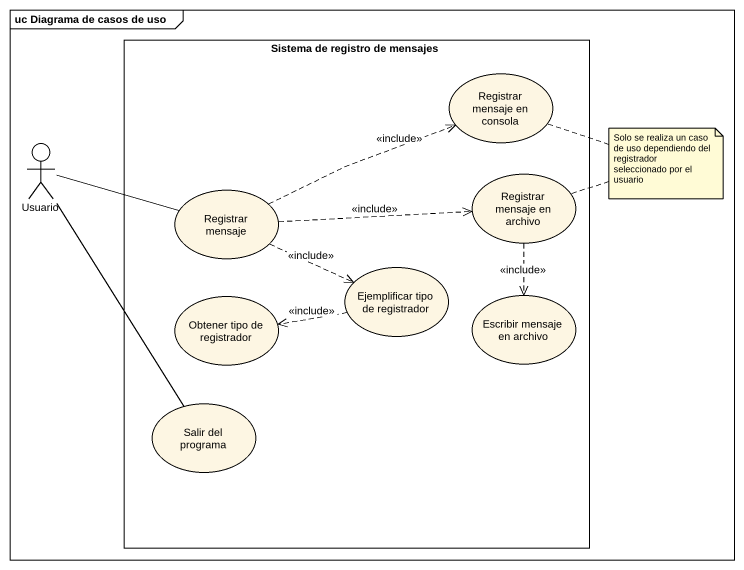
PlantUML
@startuml
mainframe uc Diagrama de casos de uso
rectangle "Sistema de registro de mensajes" as Sistema_de_registro_de {
  usecase "Registrar mensaje en consola" as Registrar_mensaje_en_consola
  usecase "Registrar mensaje en archivo" as Registrar_mensaje_en_archivo
  usecase "Registrar mensaje" as Registrar_mensaje
  usecase "Obtener tipo de registrador" as Obtener_tipo_de_registrador
  usecase "Ejemplificar tipo de registrador" as Ejemplificar_tipo_de
  usecase "Escribir mensaje en archivo" as Escribir_mensaje_en_archivo
  usecase "Salir del programa" as Salir_del_programa
}
actor Usuario
Usuario -right- Registrar_mensaje
Usuario -- Salir_del_programa
Registrar_mensaje_en_archivo ..> Escribir_mensaje_en_archivo : <<include>>
Registrar_mensaje .right.> Registrar_mensaje_en_consola : <<include>>
Registrar_mensaje .right.> Registrar_mensaje_en_archivo : <<include>>
Registrar_mensaje .right.> Ejemplificar_tipo_de : <<include>>
Ejemplificar_tipo_de .left.> Obtener_tipo_de_registrador : <<include>>
note as N1
  Solo se realiza un caso de uso dependiendo del registrador seleccionado por el usuario
end note
N1 .. Registrar_mensaje_en_consola
N1 .. Registrar_mensaje_en_archivo
@enduml
